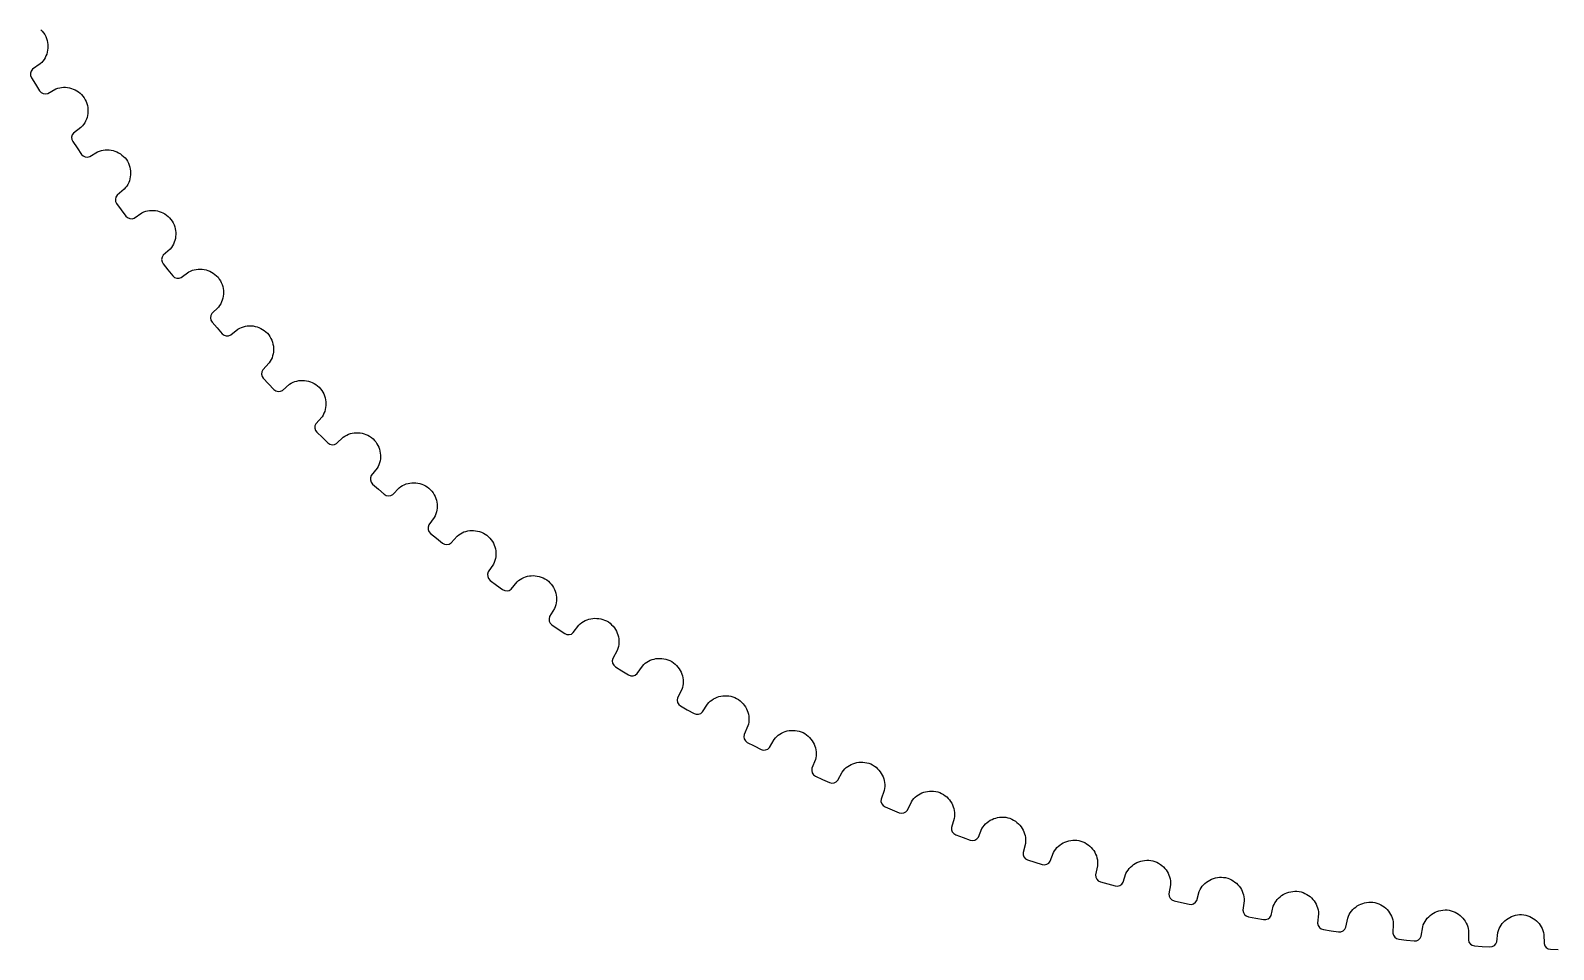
# Model space of a CAD drawing. Header units: metres. Extents: x -120 to 120, y -120 to 120.
# Drawn here: x -102.4 to -2.8, y -120.4 to -60.2 of the extents above; entities that cross this region are included whole.
import ezdxf

# ---------------------------------------------------------------- set-up
doc = ezdxf.new("R2010")
doc.units = ezdxf.units.M

msp = doc.modelspace()

# ---------------------------------------------------------------- linework, layer by layer
for p, q in [((-101.777, -60.1749), (-101.682, -60.2712)), ((-101.682, -60.2712), (-101.595, -60.3763)), ((-101.595, -60.3763), (-101.516, -60.49)), ((-101.516, -60.49), (-101.453, -60.614)), ((-101.453, -60.614), (-101.402, -60.7408)), ((-101.402, -60.7408), (-101.362, -60.8698)), ((-101.387, -61.7717), (-101.432, -61.8919)), ((-101.351, -61.6479), (-101.387, -61.7717)), ((-101.362, -60.8698), (-101.334, -61.0001)), ((-101.327, -61.5212), (-101.351, -61.6479)), ((-101.334, -61.0001), (-101.316, -61.1312)), ((-101.312, -61.3924), (-101.327, -61.5212)), ((-101.316, -61.1312), (-101.309, -61.2621)), ((-101.309, -61.2621), (-101.312, -61.3924)), ((-102.308, -62.7604), (-102.402, -62.8802)), ((-101.809, -62.4145), (-102.308, -62.7604)), ((-101.714, -62.3228), (-101.809, -62.4145)), ((-101.629, -62.224), (-101.714, -62.3228)), ((-101.553, -62.1187), (-101.629, -62.224)), ((-101.488, -62.0078), (-101.553, -62.1187)), ((-101.432, -61.8919), (-101.488, -62.0078)), ((-102.402, -62.8802), (-102.448, -63.0236)), ((-102.448, -63.0236), (-102.443, -63.1767)), ((-102.443, -63.1767), (-102.388, -63.3175)), ((-102.388, -63.3175), (-102.123, -63.7481)), ((-102.123, -63.7481), (-101.852, -64.176)), ((-101.852, -64.176), (-101.75, -64.2867)), ((-101.75, -64.2867), (-101.615, -64.3584)), ((-101.615, -64.3584), (-101.466, -64.3804)), ((-101.466, -64.3804), (-101.317, -64.3484)), ((-101.317, -64.3484), (-100.787, -64.0525)), ((-100.787, -64.0525), (-100.663, -64.0073)), ((-100.663, -64.0073), (-100.537, -63.974)), ((-100.537, -63.974), (-100.409, -63.9524)), ((-100.409, -63.9524), (-100.28, -63.9422)), ((-100.28, -63.9422), (-100.152, -63.9432)), ((-100.152, -63.9432), (-100.024, -63.9552)), ((-100.024, -63.9552), (-99.8972, -63.978)), ((-99.8972, -63.978), (-99.7725, -64.0114)), ((-99.7725, -64.0114), (-99.6506, -64.0551)), ((-99.6506, -64.0551), (-99.5319, -64.109)), ((-99.5319, -64.109), (-99.4174, -64.1728)), ((-99.4174, -64.1728), (-99.3075, -64.2464)), ((-99.3075, -64.2464), (-99.2031, -64.3294)), ((-99.2031, -64.3294), (-99.1048, -64.4217)), ((-99.1048, -64.4217), (-99.0132, -64.5232)), ((-99.0132, -64.5232), (-98.9291, -64.6334)), ((-98.9291, -64.6334), (-98.8618, -64.7548)), ((-98.8618, -64.7548), (-98.8056, -64.8794)), ((-98.8056, -64.8794), (-98.7605, -65.0066)), ((-98.7605, -65.0066), (-98.7263, -65.1356)), ((-98.7263, -65.1356), (-98.703, -65.2658)), ((-98.6977, -65.656), (-98.7172, -65.7836)), ((-98.703, -65.2658), (-98.6905, -65.3964)), ((-98.6888, -65.5267), (-98.6977, -65.656)), ((-98.6905, -65.3964), (-98.6888, -65.5267)), ((-99.1432, -66.5684), (-99.627, -66.9347)), ((-99.0519, -66.4729), (-99.1432, -66.5684)), ((-98.9706, -66.3706), (-99.0519, -66.4729)), ((-98.8994, -66.2623), (-98.9706, -66.3706)), ((-98.8384, -66.1488), (-98.8994, -66.2623)), ((-98.7877, -66.0307), (-98.8384, -66.1488)), ((-98.7472, -65.9087), (-98.7877, -66.0307)), ((-98.7172, -65.7836), (-98.7472, -65.9087)), ((-99.7162, -67.0582), (-99.7558, -67.2034)), ((-99.7558, -67.2034), (-99.7445, -67.3562)), ((-99.7445, -67.3562), (-99.6843, -67.4946)), ((-99.627, -66.9347), (-99.7162, -67.0582)), ((-99.6843, -67.4946), (-99.401, -67.9139)), ((-99.401, -67.9139), (-99.1134, -68.3302)), ((-99.1134, -68.3302), (-99.0064, -68.4366)), ((-99.0064, -68.4366), (-98.8682, -68.5026)), ((-98.8682, -68.5026), (-98.7185, -68.5185)), ((-98.7185, -68.5185), (-98.571, -68.4804)), ((-98.571, -68.4804), (-98.0539, -68.1628)), ((-98.0539, -68.1628), (-97.9317, -68.1125)), ((-97.9317, -68.1125), (-97.8069, -68.0741)), ((-97.8069, -68.0741), (-97.6802, -68.0472)), ((-97.6802, -68.0472), (-97.5522, -68.0316)), ((-97.5522, -68.0316), (-97.4237, -68.0273)), ((-97.4237, -68.0273), (-97.2954, -68.0341)), ((-97.2954, -68.0341), (-97.1679, -68.0516)), ((-97.1679, -68.0516), (-97.042, -68.0798)), ((-97.042, -68.0798), (-96.9184, -68.1185)), ((-96.9184, -68.1185), (-96.7976, -68.1674)), ((-96.7976, -68.1674), (-96.6805, -68.2264)), ((-96.6805, -68.2264), (-96.5677, -68.2954)), ((-96.5677, -68.2954), (-96.4599, -68.374)), ((-96.4599, -68.374), (-96.3579, -68.4622)), ((-96.3579, -68.4622), (-96.2622, -68.5598)), ((-96.2622, -68.5598), (-96.1737, -68.6665)), ((-96.1737, -68.6665), (-96.1014, -68.7849)), ((-96.1014, -68.7849), (-96.0401, -68.9071)), ((-96.0401, -68.9071), (-95.9897, -69.0323)), ((-95.9897, -69.0323), (-95.9502, -69.1599)), ((-95.9502, -69.1599), (-95.9216, -69.289)), ((-95.9216, -69.289), (-95.9037, -69.4189)), ((-95.9002, -69.6786), (-95.9144, -69.8068)), ((-95.9037, -69.4189), (-95.8966, -69.549)), ((-95.8966, -69.549), (-95.9002, -69.6786)), ((-96.3076, -70.6086), (-96.7759, -70.9946)), ((-96.2203, -70.5094), (-96.3076, -70.6086)), ((-96.1433, -70.4039), (-96.2203, -70.5094)), ((-96.0767, -70.2928), (-96.1433, -70.4039)), ((-96.0204, -70.1768), (-96.0767, -70.2928)), ((-95.9745, -70.0567), (-96.0204, -70.1768)), ((-95.9392, -69.9331), (-95.9745, -70.0567)), ((-95.9144, -69.8068), (-95.9392, -69.9331)), ((-96.8598, -71.1217), (-96.8934, -71.2684)), ((-96.8934, -71.2684), (-96.8758, -71.4206)), ((-96.8758, -71.4206), (-96.8099, -71.5564)), ((-96.7759, -70.9946), (-96.8598, -71.1217)), ((-96.8099, -71.5564), (-96.5095, -71.9636)), ((-96.5095, -71.9636), (-96.205, -72.3677)), ((-96.205, -72.3677), (-96.0936, -72.4696)), ((-96.0936, -72.4696), (-95.9528, -72.5298)), ((-95.9528, -72.5298), (-95.8026, -72.5395)), ((-95.8026, -72.5395), (-95.6568, -72.4953)), ((-95.6568, -72.4953), (-95.1533, -72.1566)), ((-95.1533, -72.1566), (-95.0333, -72.1014)), ((-95.0333, -72.1014), (-94.9102, -72.0578)), ((-94.9102, -72.0578), (-94.7847, -72.0257)), ((-94.7847, -72.0257), (-94.6575, -72.0049)), ((-94.6575, -72.0049), (-94.5293, -71.9953)), ((-94.5293, -71.9953), (-94.4008, -71.9967)), ((-94.4008, -71.9967), (-94.2727, -72.0089)), ((-94.2727, -72.0089), (-94.1457, -72.0319)), ((-94.1457, -72.0319), (-94.0206, -72.0654)), ((-94.0206, -72.0654), (-93.8979, -72.1093)), ((-93.8979, -72.1093), (-93.7784, -72.1635)), ((-93.7784, -72.1635), (-93.6629, -72.2277)), ((-93.6629, -72.2277), (-93.552, -72.3018)), ((-93.552, -72.3018), (-93.4464, -72.3857)), ((-93.4464, -72.3857), (-93.3468, -72.4792)), ((-93.3468, -72.4792), (-93.2539, -72.5822)), ((-93.2539, -72.5822), (-93.1768, -72.6975)), ((-93.1768, -72.6975), (-93.1104, -72.8171)), ((-93.1104, -72.8171), (-93.0549, -72.9401)), ((-93.0549, -72.9401), (-93.0102, -73.0659)), ((-93.0102, -73.0659), (-92.9763, -73.1937)), ((-92.9763, -73.1937), (-92.9531, -73.3228)), ((-92.9477, -73.7109), (-92.9673, -73.8381)), ((-92.9531, -73.3228), (-92.9406, -73.4526)), ((-92.9388, -73.5821), (-92.9477, -73.7109)), ((-92.9406, -73.4526), (-92.9388, -73.5821)), ((-93.3074, -74.5282), (-93.7593, -74.9332)), ((-93.2243, -74.4255), (-93.3074, -74.5282)), ((-93.1517, -74.3168), (-93.2243, -74.4255)), ((-93.0897, -74.2031), (-93.1517, -74.3168)), ((-93.0383, -74.0849), (-93.0897, -74.2031)), ((-92.9975, -73.963), (-93.0383, -74.0849)), ((-92.9673, -73.8381), (-92.9975, -73.963)), ((-93.8379, -75.0637), (-93.8655, -75.2117)), ((-93.8655, -75.2117), (-93.8416, -75.363)), ((-93.8416, -75.363), (-93.7702, -75.4959)), ((-93.7593, -74.9332), (-93.8379, -75.0637)), ((-93.7702, -75.4959), (-93.4532, -75.8904)), ((-93.4532, -75.8904), (-93.1322, -76.2815)), ((-93.1322, -76.2815), (-93.0167, -76.3787)), ((-93.0167, -76.3787), (-92.8736, -76.4331)), ((-92.8736, -76.4331), (-92.7231, -76.4366)), ((-92.7231, -76.4366), (-92.5792, -76.3864)), ((-92.5792, -76.3864), (-92.0901, -76.0272)), ((-92.0901, -76.0272), (-91.9725, -75.967)), ((-91.9725, -75.967), (-91.8513, -75.9184)), ((-91.8513, -75.9184), (-91.7273, -75.8811)), ((-91.7273, -75.8811), (-91.601, -75.8551)), ((-91.601, -75.8551), (-91.4733, -75.8402)), ((-91.4733, -75.8402), (-91.3449, -75.8363)), ((-91.3449, -75.8363), (-91.2164, -75.8432)), ((-91.2164, -75.8432), (-91.0886, -75.8609)), ((-91.0886, -75.8609), (-90.9622, -75.8893)), ((-90.9622, -75.8893), (-90.8378, -75.9281)), ((-90.8378, -75.9281), (-90.7162, -75.9772)), ((-90.7162, -75.9772), (-90.5981, -76.0366)), ((-90.5981, -76.0366), (-90.4842, -76.1061)), ((-90.4842, -76.1061), (-90.3752, -76.1855)), ((-90.3752, -76.1855), (-90.2718, -76.2749)), ((-90.2718, -76.2749), (-90.1747, -76.3739)), ((-90.1747, -76.3739), (-90.0929, -76.486)), ((-90.0929, -76.486), (-90.0217, -76.6027)), ((-90.0217, -76.6027), (-89.9612, -76.7233)), ((-89.9612, -76.7233), (-89.9113, -76.8471)), ((-89.9113, -76.8471), (-89.8721, -76.9734)), ((-89.8721, -76.9734), (-89.8436, -77.1015)), ((-89.8365, -77.6169), (-89.8615, -77.7429)), ((-89.8436, -77.1015), (-89.8258, -77.2306)), ((-89.8222, -77.489), (-89.8365, -77.6169)), ((-89.8258, -77.2306), (-89.8186, -77.36)), ((-89.8186, -77.36), (-89.8222, -77.489)), ((-90.1478, -78.3205), (-90.5826, -78.7438)), ((-90.069, -78.2144), (-90.1478, -78.3205)), ((-90.001, -78.1029), (-90.069, -78.2144)), ((-89.9438, -77.9866), (-90.001, -78.1029)), ((-89.8973, -77.8664), (-89.9438, -77.9866)), ((-89.8615, -77.7429), (-89.8973, -77.8664)), ((-90.6558, -78.8774), (-90.6771, -79.0264)), ((-90.6771, -79.0264), (-90.6471, -79.1766)), ((-90.5826, -78.7438), (-90.6558, -78.8774)), ((-90.6471, -79.1766), (-90.5702, -79.3065)), ((-90.5702, -79.3065), (-90.2372, -79.6875)), ((-90.2372, -79.6875), (-89.9003, -80.0651)), ((-88.8697, -79.7679), (-88.7546, -79.7029)), ((-88.7546, -79.7029), (-88.6356, -79.6493)), ((-88.6356, -79.6493), (-88.5131, -79.6069)), ((-88.5131, -79.6069), (-88.3881, -79.5757)), ((-88.3881, -79.5757), (-88.2611, -79.5555)), ((-88.2611, -79.5555), (-88.1329, -79.5463)), ((-88.1329, -79.5463), (-88.0043, -79.548)), ((-88.0043, -79.548), (-87.8758, -79.5604)), ((-87.8758, -79.5604), (-87.7483, -79.5834)), ((-87.7483, -79.5834), (-87.6225, -79.6171)), ((-87.6225, -79.6171), (-87.4989, -79.6612)), ((-87.4989, -79.6612), (-87.3785, -79.7156)), ((-87.3785, -79.7156), (-87.2618, -79.7803)), ((-89.9003, -80.0651), (-89.7809, -80.1574)), ((-89.7809, -80.1574), (-89.6356, -80.2058)), ((-89.6356, -80.2058), (-89.4851, -80.203)), ((-89.4851, -80.203), (-89.3435, -80.147)), ((-89.3435, -80.147), (-88.8697, -79.7679)), ((-87.2618, -79.7803), (-87.1496, -79.8552)), ((-87.1496, -79.8552), (-87.0426, -79.9402)), ((-87.0426, -79.9402), (-86.9416, -80.0351)), ((-86.9416, -80.0351), (-86.8552, -80.1437)), ((-86.8552, -80.1437), (-86.7792, -80.2574)), ((-86.7792, -80.2574), (-86.7138, -80.3754)), ((-86.7138, -80.3754), (-86.6588, -80.4971)), ((-86.6588, -80.4971), (-86.6144, -80.6217)), ((-86.6144, -80.6217), (-86.5806, -80.7484)), ((-86.6441, -81.6369), (-86.6965, -81.7554)), ((-86.6026, -81.5149), (-86.6441, -81.6369)), ((-86.572, -81.39), (-86.6026, -81.5149)), ((-86.5806, -80.7484), (-86.5575, -80.8767)), ((-86.5522, -81.263), (-86.572, -81.39)), ((-86.5575, -80.8767), (-86.545, -81.0056)), ((-86.5433, -81.1347), (-86.5522, -81.263)), ((-86.545, -81.0056), (-86.5433, -81.1347)), ((-87.3187, -82.5564), (-87.3339, -82.7061)), ((-87.3339, -82.7061), (-87.2977, -82.8549)), ((-87.2512, -82.4198), (-87.3187, -82.5564)), ((-86.8342, -81.9789), (-87.2512, -82.4198)), ((-86.7599, -81.8697), (-86.8342, -81.9789)), ((-86.6965, -81.7554), (-86.7599, -81.8697)), ((-87.2977, -82.8549), (-87.2155, -82.9815)), ((-87.2155, -82.9815), (-86.867, -83.3485)), ((-86.867, -83.3485), (-86.5148, -83.7118)), ((-85.9551, -83.7706), (-85.4973, -83.3723)), ((-85.4973, -83.3723), (-85.3851, -83.3026)), ((-85.3851, -83.3026), (-85.2683, -83.2441)), ((-85.2683, -83.2441), (-85.1478, -83.1967)), ((-85.1478, -83.1967), (-85.0241, -83.1603)), ((-85.0241, -83.1603), (-84.8981, -83.135)), ((-84.8981, -83.135), (-84.7704, -83.1205)), ((-84.7704, -83.1205), (-84.6418, -83.1168)), ((-84.6418, -83.1168), (-84.5129, -83.1239)), ((-84.5129, -83.1239), (-84.3846, -83.1417)), ((-84.3846, -83.1417), (-84.2574, -83.17)), ((-84.2574, -83.17), (-84.1322, -83.209)), ((-84.1322, -83.209), (-84.0096, -83.2584)), ((-84.0096, -83.2584), (-83.8904, -83.3183)), ((-83.8904, -83.3183), (-83.7752, -83.3885)), ((-83.7752, -83.3885), (-83.6648, -83.4689)), ((-83.6648, -83.4689), (-83.5599, -83.5596)), ((-83.5599, -83.5596), (-83.4691, -83.6645)), ((-83.4691, -83.6645), (-83.3885, -83.775)), ((-86.5148, -83.7118), (-86.3917, -83.7991)), ((-86.3917, -83.7991), (-86.2446, -83.8415)), ((-86.2446, -83.8415), (-86.0943, -83.8325)), ((-86.0943, -83.8325), (-85.9551, -83.7706)), ((-83.3885, -83.775), (-83.3182, -83.8902)), ((-83.3182, -83.8902), (-83.2583, -84.0095)), ((-83.2583, -84.0095), (-83.2088, -84.1321)), ((-83.2088, -84.1321), (-83.1698, -84.2574)), ((-83.1698, -84.2574), (-83.1413, -84.3846)), ((-83.1413, -84.3846), (-83.1235, -84.5129)), ((-83.1235, -84.5129), (-83.1164, -84.6418)), ((-83.1164, -84.6418), (-83.1201, -84.7704)), ((-83.3723, -85.4973), (-83.7706, -85.9551)), ((-83.3025, -85.3851), (-83.3723, -85.4973)), ((-83.2439, -85.2683), (-83.3025, -85.3851)), ((-83.1965, -85.1478), (-83.2439, -85.2683)), ((-83.1601, -85.0241), (-83.1965, -85.1478)), ((-83.1346, -84.8981), (-83.1601, -85.0241)), ((-83.1201, -84.7704), (-83.1346, -84.8981)), ((-83.8325, -86.0943), (-83.8415, -86.2446)), ((-83.8415, -86.2446), (-83.7991, -86.3917)), ((-83.7706, -85.9551), (-83.8325, -86.0943)), ((-83.7991, -86.3917), (-83.7118, -86.5148)), ((-83.7118, -86.5148), (-83.3485, -86.867)), ((-81.7554, -86.6967), (-81.6369, -86.6444)), ((-81.6369, -86.6444), (-81.5149, -86.6029)), ((-81.5149, -86.6029), (-81.39, -86.5723)), ((-81.39, -86.5723), (-81.263, -86.5526)), ((-81.263, -86.5526), (-81.1347, -86.5436)), ((-81.1347, -86.5436), (-81.0057, -86.5454)), ((-81.0057, -86.5454), (-80.8767, -86.5578)), ((-80.8767, -86.5578), (-80.7485, -86.5809)), ((-80.7485, -86.5809), (-80.6217, -86.6147)), ((-80.6217, -86.6147), (-80.4972, -86.659)), ((-80.4972, -86.659), (-80.3756, -86.7139)), ((-83.3485, -86.867), (-82.9815, -87.2155)), ((-82.9815, -87.2155), (-82.8549, -87.2977)), ((-82.8549, -87.2977), (-82.7061, -87.3339)), ((-82.7061, -87.3339), (-82.5564, -87.3187)), ((-82.5564, -87.3187), (-82.4198, -87.2512)), ((-82.4198, -87.2512), (-81.9789, -86.8342)), ((-81.9789, -86.8342), (-81.8697, -86.76)), ((-81.8697, -86.76), (-81.7554, -86.6967)), ((-80.3756, -86.7139), (-80.2576, -86.7792)), ((-80.2576, -86.7792), (-80.1439, -86.8551)), ((-80.1439, -86.8551), (-80.0354, -86.9413)), ((-80.0354, -86.9413), (-79.9403, -87.0424)), ((-79.9403, -87.0424), (-79.8552, -87.1495)), ((-79.8552, -87.1495), (-79.7802, -87.2617)), ((-79.7802, -87.2617), (-79.7154, -87.3784)), ((-79.7154, -87.3784), (-79.6609, -87.4989)), ((-79.6609, -87.4989), (-79.6168, -87.6224)), ((-79.6168, -87.6224), (-79.5831, -87.7483)), ((-79.6491, -88.6355), (-79.7028, -88.7546)), ((-79.6067, -88.5131), (-79.6491, -88.6355)), ((-79.5754, -88.3881), (-79.6067, -88.5131)), ((-79.5831, -87.7483), (-79.56, -87.8758)), ((-79.5552, -88.2611), (-79.5754, -88.3881)), ((-79.56, -87.8758), (-79.5476, -88.0042)), ((-79.546, -88.1329), (-79.5552, -88.2611)), ((-79.5476, -88.0042), (-79.546, -88.1329)), ((-80.203, -89.4851), (-80.2058, -89.6356)), ((-80.2058, -89.6356), (-80.1574, -89.7809)), ((-80.147, -89.3435), (-80.203, -89.4851)), ((-79.7679, -88.8697), (-80.147, -89.3435)), ((-79.7028, -88.7546), (-79.7679, -88.8697)), ((-80.1574, -89.7809), (-80.0651, -89.9003)), ((-80.0651, -89.9003), (-79.6875, -90.2372)), ((-79.6875, -90.2372), (-79.3065, -90.5702)), ((-79.3065, -90.5702), (-79.1766, -90.6471)), ((-79.1766, -90.6471), (-79.0264, -90.6771)), ((-79.0264, -90.6771), (-78.8774, -90.6558)), ((-78.8774, -90.6558), (-78.7438, -90.5826)), ((-78.7438, -90.5826), (-78.3205, -90.1478)), ((-78.3205, -90.1478), (-78.2144, -90.0691)), ((-78.2144, -90.0691), (-78.1029, -90.0012)), ((-78.1029, -90.0012), (-77.9866, -89.944)), ((-77.9866, -89.944), (-77.8664, -89.8975)), ((-77.8664, -89.8975), (-77.7429, -89.8618)), ((-77.7429, -89.8618), (-77.6168, -89.8368)), ((-77.6168, -89.8368), (-77.4889, -89.8226)), ((-77.4889, -89.8226), (-77.36, -89.819)), ((-77.36, -89.819), (-77.2306, -89.8261)), ((-77.2306, -89.8261), (-77.1015, -89.8439)), ((-77.1015, -89.8439), (-76.9735, -89.8724)), ((-76.9735, -89.8724), (-76.8472, -89.9115)), ((-76.8472, -89.9115), (-76.7235, -89.9613)), ((-76.7235, -89.9613), (-76.6029, -90.0217)), ((-76.6029, -90.0217), (-76.4862, -90.0928)), ((-76.4862, -90.0928), (-76.3742, -90.1745)), ((-76.3742, -90.1745), (-76.275, -90.2716)), ((-76.275, -90.2716), (-76.1856, -90.375)), ((-76.1856, -90.375), (-76.106, -90.4841)), ((-76.106, -90.4841), (-76.0364, -90.598)), ((-76.0364, -90.598), (-75.977, -90.7161)), ((-75.977, -90.7161), (-75.9278, -90.8377)), ((-75.9278, -90.8377), (-75.8889, -90.9621)), ((-75.8889, -90.9621), (-75.8606, -91.0886)), ((-75.8548, -91.601), (-75.8809, -91.7272)), ((-75.8606, -91.0886), (-75.8429, -91.2164)), ((-75.8399, -91.4733), (-75.8548, -91.601)), ((-75.8429, -91.2164), (-75.8359, -91.3449)), ((-75.8359, -91.3449), (-75.8399, -91.4733)), ((-76.3864, -92.5792), (-76.4366, -92.7231)), ((-76.0272, -92.0901), (-76.3864, -92.5792)), ((-75.9669, -91.9725), (-76.0272, -92.0901)), ((-75.9182, -91.8513), (-75.9669, -91.9725)), ((-75.8809, -91.7272), (-75.9182, -91.8513)), ((-76.4366, -92.7231), (-76.4331, -92.8736)), ((-76.4331, -92.8736), (-76.3787, -93.0167)), ((-76.3787, -93.0167), (-76.2815, -93.1322)), ((-76.2815, -93.1322), (-75.8904, -93.4532)), ((-75.8904, -93.4532), (-75.4959, -93.7702)), ((-74.9332, -93.7593), (-74.5282, -93.3074)), ((-74.5282, -93.3074), (-74.4255, -93.2244)), ((-74.4255, -93.2244), (-74.3168, -93.1519)), ((-74.3168, -93.1519), (-74.203, -93.09)), ((-74.203, -93.09), (-74.0848, -93.0386)), ((-74.0848, -93.0386), (-73.9629, -92.9978)), ((-73.9629, -92.9978), (-73.838, -92.9676)), ((-73.838, -92.9676), (-73.7108, -92.9481)), ((-73.7108, -92.9481), (-73.5821, -92.9392)), ((-73.5821, -92.9392), (-73.4526, -92.9409)), ((-73.4526, -92.9409), (-73.3229, -92.9534)), ((-73.3229, -92.9534), (-73.1938, -92.9765)), ((-73.1938, -92.9765), (-73.066, -93.0104)), ((-73.066, -93.0104), (-72.9403, -93.055)), ((-72.9403, -93.055), (-72.8173, -93.1105)), ((-72.8173, -93.1105), (-72.6978, -93.1767)), ((-72.6978, -93.1767), (-72.5825, -93.2536)), ((-72.5825, -93.2536), (-72.4794, -93.3466)), ((-72.4794, -93.3466), (-72.3857, -93.4462)), ((-72.3857, -93.4462), (-72.3017, -93.5518)), ((-72.3017, -93.5518), (-72.2275, -93.6628)), ((-72.2275, -93.6628), (-72.1632, -93.7783)), ((-75.4959, -93.7702), (-75.363, -93.8416)), ((-75.363, -93.8416), (-75.2117, -93.8655)), ((-75.2117, -93.8655), (-75.0637, -93.8379)), ((-75.0637, -93.8379), (-74.9332, -93.7593)), ((-72.1632, -93.7783), (-72.109, -93.8978)), ((-72.109, -93.8978), (-72.0651, -94.0205)), ((-72.0651, -94.0205), (-72.0316, -94.1457)), ((-72.0316, -94.1457), (-72.0086, -94.2727)), ((-72.0046, -94.6575), (-72.0254, -94.7847)), ((-72.0086, -94.2727), (-71.9963, -94.4008)), ((-71.9949, -94.5292), (-72.0046, -94.6575)), ((-71.9963, -94.4008), (-71.9949, -94.5292)), ((-72.4953, -95.6568), (-72.5395, -95.8026)), ((-72.1566, -95.1533), (-72.4953, -95.6568)), ((-72.1013, -95.0333), (-72.1566, -95.1533)), ((-72.0576, -94.9102), (-72.1013, -95.0333)), ((-72.0254, -94.7847), (-72.0576, -94.9102)), ((-72.5395, -95.8026), (-72.5298, -95.9528)), ((-72.5298, -95.9528), (-72.4696, -96.0936)), ((-72.4696, -96.0936), (-72.3677, -96.205)), ((-72.3677, -96.205), (-71.9636, -96.5095)), ((-71.9636, -96.5095), (-71.5564, -96.8099)), ((-70.9946, -96.7759), (-70.6086, -96.3076)), ((-70.6086, -96.3076), (-70.5094, -96.2204)), ((-70.5094, -96.2204), (-70.4039, -96.1435)), ((-70.4039, -96.1435), (-70.2927, -96.0769)), ((-70.2927, -96.0769), (-70.1767, -96.0207)), ((-70.1767, -96.0207), (-70.0566, -95.9749)), ((-70.0566, -95.9749), (-69.9331, -95.9396)), ((-69.9331, -95.9396), (-69.8068, -95.9148)), ((-69.8068, -95.9148), (-69.6786, -95.9005)), ((-69.6786, -95.9005), (-69.549, -95.897)), ((-69.549, -95.897), (-69.4189, -95.904)), ((-69.4189, -95.904), (-69.289, -95.9218)), ((-69.289, -95.9218), (-69.1599, -95.9504)), ((-69.1599, -95.9504), (-69.0325, -95.9898)), ((-69.0325, -95.9898), (-68.9073, -96.0401)), ((-68.9073, -96.0401), (-68.7851, -96.1013)), ((-68.7851, -96.1013), (-68.6667, -96.1735)), ((-68.6667, -96.1735), (-68.5599, -96.262)), ((-68.5599, -96.262), (-68.4623, -96.3577)), ((-68.4623, -96.3577), (-68.374, -96.4598)), ((-68.374, -96.4598), (-68.2952, -96.5676)), ((-68.2952, -96.5676), (-68.2262, -96.6804)), ((-71.5564, -96.8099), (-71.4206, -96.8758)), ((-71.4206, -96.8758), (-71.2684, -96.8934)), ((-71.2684, -96.8934), (-71.1217, -96.8598)), ((-71.1217, -96.8598), (-70.9946, -96.7759)), ((-68.2262, -96.6804), (-68.1671, -96.7975)), ((-68.1671, -96.7975), (-68.1181, -96.9183)), ((-68.1181, -96.9183), (-68.0795, -97.042)), ((-68.0795, -97.042), (-68.0513, -97.1679)), ((-68.0513, -97.1679), (-68.0337, -97.2954)), ((-68.0314, -97.5522), (-68.0469, -97.6801)), ((-68.0337, -97.2954), (-68.027, -97.4237)), ((-68.027, -97.4237), (-68.0314, -97.5522)), ((-68.4804, -98.571), (-68.5185, -98.7185)), ((-68.1628, -98.0539), (-68.4804, -98.571)), ((-68.1124, -97.9317), (-68.1628, -98.0539)), ((-68.0739, -97.8069), (-68.1124, -97.9317)), ((-68.0469, -97.6801), (-68.0739, -97.8069)), ((-68.5185, -98.7185), (-68.5026, -98.8682)), ((-68.5026, -98.8682), (-68.4366, -99.0064)), ((-68.4366, -99.0064), (-68.3302, -99.1134)), ((-68.3302, -99.1134), (-67.9139, -99.401)), ((-67.9139, -99.401), (-67.4946, -99.6843)), ((-67.0582, -99.7162), (-66.9347, -99.627)), ((-66.9347, -99.627), (-66.5684, -99.1432)), ((-66.5684, -99.1432), (-66.4728, -99.052)), ((-66.4728, -99.052), (-66.3706, -98.9708)), ((-66.3706, -98.9708), (-66.2623, -98.8996)), ((-66.2623, -98.8996), (-66.1487, -98.8387)), ((-66.1487, -98.8387), (-66.0306, -98.788)), ((-66.0306, -98.788), (-65.9086, -98.7476)), ((-65.9086, -98.7476), (-65.7835, -98.7176)), ((-65.7835, -98.7176), (-65.6559, -98.6981)), ((-65.6559, -98.6981), (-65.5267, -98.6891)), ((-65.5267, -98.6891), (-65.3964, -98.6908)), ((-65.3964, -98.6908), (-65.2658, -98.7033)), ((-65.2658, -98.7033), (-65.1357, -98.7265)), ((-65.1357, -98.7265), (-65.0067, -98.7606)), ((-65.0067, -98.7606), (-64.8796, -98.8056)), ((-64.8796, -98.8056), (-64.755, -98.8617)), ((-64.755, -98.8617), (-64.6337, -98.929)), ((-64.6337, -98.929), (-64.5233, -99.013)), ((-64.5233, -99.013), (-64.4218, -99.1046)), ((-64.4218, -99.1046), (-64.3293, -99.2029)), ((-64.3293, -99.2029), (-64.2462, -99.3074)), ((-64.2462, -99.3074), (-64.1726, -99.4172)), ((-64.1726, -99.4172), (-64.1087, -99.5318)), ((-64.1087, -99.5318), (-64.0548, -99.6505)), ((-64.0548, -99.6505), (-64.011, -99.7724)), ((-67.4946, -99.6843), (-67.3562, -99.7445)), ((-67.3562, -99.7445), (-67.2034, -99.7558)), ((-67.2034, -99.7558), (-67.0582, -99.7162)), ((-64.011, -99.7724), (-63.9777, -99.8971)), ((-63.9739, -100.536), (-64.0072, -100.663)), ((-63.9777, -99.8971), (-63.9549, -100.024)), ((-63.9522, -100.409), (-63.9739, -100.536)), ((-63.9549, -100.024), (-63.9429, -100.152)), ((-63.9419, -100.28), (-63.9522, -100.409)), ((-63.9429, -100.152), (-63.9419, -100.28)), ((-64.3484, -101.317), (-64.3804, -101.466)), ((-64.3804, -101.466), (-64.3584, -101.615)), ((-64.3584, -101.615), (-64.2867, -101.75)), ((-64.0525, -100.787), (-64.3484, -101.317)), ((-64.0072, -100.663), (-64.0525, -100.787)), ((-62.3227, -101.714), (-62.2239, -101.629)), ((-62.2239, -101.629), (-62.1187, -101.553)), ((-62.1187, -101.553), (-62.0077, -101.488)), ((-62.0077, -101.488), (-61.8918, -101.432)), ((-61.8918, -101.432), (-61.7716, -101.387)), ((-61.7716, -101.387), (-61.6478, -101.352)), ((-61.6478, -101.352), (-61.5212, -101.327)), ((-61.5212, -101.327), (-61.3924, -101.313)), ((-61.3924, -101.313), (-61.2621, -101.309)), ((-61.2621, -101.309), (-61.1312, -101.316)), ((-61.1312, -101.316), (-61.0002, -101.334)), ((-61.0002, -101.334), (-60.8699, -101.363)), ((-60.8699, -101.363), (-60.741, -101.402)), ((-60.741, -101.402), (-60.6142, -101.453)), ((-60.6142, -101.453), (-60.4903, -101.515)), ((-60.4903, -101.515), (-60.3765, -101.595)), ((-60.3765, -101.595), (-60.2713, -101.682)), ((-64.2867, -101.75), (-64.176, -101.852)), ((-64.176, -101.852), (-63.7481, -102.123)), ((-63.7481, -102.123), (-63.3175, -102.388)), ((-63.3175, -102.388), (-63.1767, -102.443)), ((-63.1767, -102.443), (-63.0236, -102.448)), ((-63.0236, -102.448), (-62.8802, -102.402)), ((-62.8802, -102.402), (-62.7604, -102.308)), ((-62.7604, -102.308), (-62.4145, -101.809)), ((-62.4145, -101.809), (-62.3227, -101.714)), ((-60.2713, -101.682), (-60.1748, -101.777)), ((-60.1748, -101.777), (-60.0875, -101.878)), ((-60.0875, -101.878), (-60.0094, -101.984)), ((-60.0094, -101.984), (-59.9408, -102.096)), ((-59.9408, -102.096), (-59.882, -102.212)), ((-59.882, -102.212), (-59.8333, -102.332)), ((-59.8333, -102.332), (-59.7948, -102.456)), ((-59.7948, -102.456), (-59.7667, -102.581)), ((-59.7667, -102.581), (-59.7495, -102.709)), ((-59.8327, -103.348), (-60.1066, -103.889)), ((-59.7927, -103.222), (-59.8327, -103.348)), ((-59.7646, -103.094), (-59.7927, -103.222)), ((-59.7482, -102.966), (-59.7646, -103.094)), ((-59.7495, -102.709), (-59.7432, -102.837)), ((-59.7432, -102.837), (-59.7482, -102.966)), ((-60.1066, -103.889), (-60.1323, -104.039)), ((-60.1323, -104.039), (-60.1042, -104.187)), ((-60.1042, -104.187), (-60.027, -104.32)), ((-60.027, -104.32), (-59.9121, -104.418)), ((-59.9121, -104.418), (-59.4734, -104.67)), ((-58.4789, -104.814), (-58.1539, -104.302)), ((-58.1539, -104.302), (-58.0662, -104.203)), ((-58.0662, -104.203), (-57.971, -104.114)), ((-57.971, -104.114), (-57.8689, -104.034)), ((-57.8689, -104.034), (-57.7608, -103.964)), ((-57.7608, -103.964), (-57.6472, -103.903)), ((-57.6472, -103.903), (-57.529, -103.853)), ((-57.529, -103.853), (-57.4068, -103.813)), ((-57.4068, -103.813), (-57.2813, -103.783)), ((-57.2813, -103.783), (-57.1532, -103.763)), ((-57.1532, -103.763), (-57.0232, -103.754)), ((-57.0232, -103.754), (-56.8921, -103.756)), ((-56.8921, -103.756), (-56.7605, -103.768)), ((-56.7605, -103.768), (-56.6291, -103.791)), ((-56.6291, -103.791), (-56.4987, -103.826)), ((-56.4987, -103.826), (-56.3699, -103.872)), ((-56.3699, -103.872), (-56.2435, -103.928)), ((-56.2435, -103.928), (-56.1265, -104.003)), ((-56.1265, -104.003), (-56.0178, -104.086)), ((-56.0178, -104.086), (-55.9175, -104.176)), ((-55.9175, -104.176), (-55.826, -104.274)), ((-55.826, -104.274), (-55.7436, -104.377)), ((-55.7436, -104.377), (-55.6705, -104.486)), ((-55.6705, -104.486), (-55.607, -104.6)), ((-55.607, -104.6), (-55.5533, -104.718)), ((-59.4734, -104.67), (-59.0322, -104.917)), ((-59.0322, -104.917), (-58.8893, -104.966)), ((-58.8893, -104.966), (-58.7361, -104.965)), ((-58.7361, -104.965), (-58.5947, -104.913)), ((-58.5947, -104.913), (-58.4789, -104.814)), ((-55.5533, -104.718), (-55.5097, -104.839)), ((-55.476, -105.605), (-55.5108, -105.732)), ((-55.5097, -104.839), (-55.4765, -104.963)), ((-55.4765, -104.963), (-55.454, -105.09)), ((-55.4531, -105.476), (-55.476, -105.605)), ((-55.454, -105.09), (-55.4424, -105.218)), ((-55.4421, -105.347), (-55.4531, -105.476)), ((-55.4424, -105.218), (-55.4421, -105.347)), ((-55.762, -106.285), (-55.7816, -106.436)), ((-55.7816, -106.436), (-55.7473, -106.582)), ((-55.5108, -105.732), (-55.762, -106.285)), ((-55.7473, -106.582), (-55.6647, -106.711)), ((-54.0975, -107.141), (-53.7939, -106.616)), ((-53.7939, -106.616), (-53.7104, -106.514)), ((-53.7104, -106.514), (-53.6189, -106.42)), ((-53.6189, -106.42), (-53.5203, -106.336)), ((-53.5203, -106.336), (-53.4151, -106.262)), ((-53.4151, -106.262), (-53.3042, -106.197)), ((-53.3042, -106.197), (-53.1881, -106.142)), ((-53.1881, -106.142), (-53.0677, -106.096)), ((-53.0677, -106.096), (-52.9435, -106.061)), ((-52.9435, -106.061), (-52.8163, -106.036)), ((-52.8163, -106.036), (-52.6869, -106.022)), ((-52.6869, -106.022), (-52.5558, -106.018)), ((-52.5558, -106.018), (-52.4238, -106.025)), ((-52.4238, -106.025), (-52.2915, -106.043)), ((-52.2915, -106.043), (-52.1598, -106.072)), ((-52.1598, -106.072), (-52.0293, -106.112)), ((-52.0293, -106.112), (-51.9006, -106.164)), ((-51.9006, -106.164), (-51.7806, -106.234)), ((-51.7806, -106.234), (-51.6686, -106.312)), ((-51.6686, -106.312), (-51.5647, -106.398)), ((-51.5647, -106.398), (-51.4693, -106.492)), ((-51.4693, -106.492), (-51.3826, -106.591)), ((-51.3826, -106.591), (-51.3051, -106.697)), ((-55.6647, -106.711), (-55.5459, -106.804)), ((-55.5459, -106.804), (-55.0971, -107.038)), ((-55.0971, -107.038), (-54.646, -107.267)), ((-54.646, -107.267), (-54.5013, -107.31)), ((-54.5013, -107.31), (-54.3483, -107.302)), ((-54.3483, -107.302), (-54.2091, -107.245)), ((-54.2091, -107.245), (-54.0975, -107.141)), ((-51.3051, -106.697), (-51.2369, -106.808)), ((-51.2369, -106.808), (-51.1784, -106.924)), ((-51.1784, -106.924), (-51.1298, -107.043)), ((-51.1298, -107.043), (-51.0915, -107.166)), ((-51.0915, -107.166), (-51.0638, -107.292)), ((-51.0638, -107.292), (-51.0469, -107.419)), ((-51.0412, -107.548), (-51.047, -107.678)), ((-51.0469, -107.419), (-51.0412, -107.548)), ((-51.3222, -108.498), (-51.3355, -108.65)), ((-51.094, -107.936), (-51.3222, -108.498)), ((-51.0645, -107.807), (-51.094, -107.936)), ((-51.047, -107.678), (-51.0645, -107.807)), ((-49.2628, -108.642), (-49.1753, -108.545)), ((-49.1753, -108.545), (-49.0802, -108.457)), ((-49.0802, -108.457), (-48.9782, -108.378)), ((-48.9782, -108.378), (-48.8701, -108.309)), ((-48.8701, -108.309), (-48.7564, -108.249)), ((-48.7564, -108.249), (-48.6379, -108.199)), ((-48.6379, -108.199), (-48.5153, -108.159)), ((-48.5153, -108.159), (-48.3893, -108.128)), ((-48.3893, -108.128), (-48.2605, -108.109)), ((-48.2605, -108.109), (-48.1297, -108.099)), ((-48.1297, -108.099), (-47.9975, -108.101)), ((-47.9975, -108.101), (-47.8646, -108.113)), ((-47.8646, -108.113), (-47.7318, -108.137)), ((-47.7318, -108.137), (-47.5997, -108.172)), ((-47.5997, -108.172), (-47.469, -108.218)), ((-47.469, -108.218), (-47.3463, -108.283)), ((-47.3463, -108.283), (-47.2311, -108.356)), ((-47.2311, -108.356), (-47.1237, -108.438)), ((-47.1237, -108.438), (-47.0245, -108.528)), ((-47.0245, -108.528), (-46.9338, -108.624)), ((-51.3355, -108.65), (-51.2952, -108.795)), ((-51.2952, -108.795), (-51.2073, -108.92)), ((-51.2073, -108.92), (-51.0847, -109.008)), ((-51.0847, -109.008), (-50.6267, -109.224)), ((-50.6267, -109.224), (-50.1665, -109.434)), ((-50.1665, -109.434), (-50.0201, -109.471)), ((-50.0201, -109.471), (-49.8676, -109.457)), ((-49.8676, -109.457), (-49.7309, -109.394)), ((-49.7309, -109.394), (-49.6237, -109.285)), ((-49.6237, -109.285), (-49.3421, -108.748)), ((-49.3421, -108.748), (-49.2628, -108.642)), ((-46.9338, -108.624), (-46.852, -108.726)), ((-46.852, -108.726), (-46.7793, -108.834)), ((-46.7793, -108.834), (-46.716, -108.948)), ((-46.716, -108.948), (-46.6626, -109.065)), ((-46.6626, -109.065), (-46.6192, -109.186)), ((-46.6192, -109.186), (-46.5864, -109.31)), ((-46.5864, -109.31), (-46.5642, -109.437)), ((-46.5642, -109.437), (-46.5532, -109.565)), ((-46.5532, -109.565), (-46.5536, -109.695)), ((-46.7946, -110.526), (-46.8016, -110.678)), ((-46.5899, -109.955), (-46.7946, -110.526)), ((-46.5657, -109.825), (-46.5899, -109.955)), ((-46.5536, -109.695), (-46.5657, -109.825)), ((-44.8059, -110.694), (-44.7311, -110.585)), ((-44.7311, -110.585), (-44.6477, -110.485)), ((-44.6477, -110.485), (-44.5563, -110.393)), ((-44.5563, -110.393), (-44.4577, -110.31)), ((-44.4577, -110.31), (-44.3525, -110.236)), ((-44.3525, -110.236), (-44.2414, -110.171)), ((-44.2414, -110.171), (-44.125, -110.116)), ((-44.125, -110.116), (-44.0042, -110.071)), ((-44.0042, -110.071), (-43.8795, -110.036)), ((-43.8795, -110.036), (-43.7517, -110.011)), ((-43.7517, -110.011), (-43.6213, -109.996)), ((-43.6213, -109.996), (-43.4892, -109.992)), ((-43.4892, -109.992), (-43.356, -109.999)), ((-43.356, -109.999), (-43.2223, -110.017)), ((-43.2223, -110.017), (-43.0889, -110.046)), ((-43.0889, -110.046), (-42.9564, -110.087)), ((-42.9564, -110.087), (-42.8311, -110.147)), ((-42.8311, -110.147), (-42.7129, -110.216)), ((-42.7129, -110.216), (-42.6023, -110.293)), ((-42.6023, -110.293), (-42.4995, -110.378)), ((-42.4995, -110.378), (-42.4049, -110.471)), ((-42.4049, -110.471), (-42.3188, -110.57)), ((-42.3188, -110.57), (-42.2417, -110.675)), ((-46.8016, -110.678), (-46.7554, -110.822)), ((-46.7554, -110.822), (-46.6624, -110.943)), ((-46.6624, -110.943), (-46.5363, -111.026)), ((-46.5363, -111.026), (-46.0698, -111.222)), ((-46.0698, -111.222), (-45.6013, -111.414)), ((-45.6013, -111.414), (-45.4535, -111.444)), ((-45.4535, -111.444), (-45.3017, -111.424)), ((-45.3017, -111.424), (-45.1677, -111.355)), ((-45.1677, -111.355), (-45.0651, -111.243)), ((-45.0651, -111.243), (-44.8059, -110.694)), ((-42.2417, -110.675), (-42.1739, -110.785)), ((-42.1739, -110.785), (-42.1156, -110.9)), ((-42.1156, -110.9), (-42.0673, -111.019)), ((-42.0673, -111.019), (-42.0293, -111.142)), ((-42.0293, -111.142), (-42.002, -111.268)), ((-42.002, -111.268), (-41.9857, -111.396)), ((-41.9807, -111.525), (-41.9874, -111.656)), ((-41.9857, -111.396), (-41.9807, -111.525)), ((-42.1872, -112.366), (-42.1879, -112.518)), ((-42.1879, -112.518), (-42.1358, -112.659)), ((-42.0062, -111.786), (-42.1872, -112.366)), ((-41.9874, -111.656), (-42.0062, -111.786)), ((-40.4295, -113.01), (-40.1932, -112.451)), ((-40.1932, -112.451), (-40.123, -112.339)), ((-40.123, -112.339), (-40.0438, -112.235)), ((-40.0438, -112.235), (-39.9563, -112.14)), ((-39.9563, -112.14), (-39.8611, -112.053)), ((-39.8611, -112.053), (-39.7591, -111.975)), ((-39.7591, -111.975), (-39.6507, -111.906)), ((-39.6507, -111.906), (-39.5368, -111.846)), ((-39.5368, -111.846), (-39.4179, -111.796)), ((-39.4179, -111.796), (-39.2948, -111.755)), ((-39.2948, -111.755), (-39.1681, -111.725)), ((-39.1681, -111.725), (-39.0385, -111.705)), ((-39.0385, -111.705), (-38.9066, -111.695)), ((-38.9066, -111.695), (-38.7732, -111.697)), ((-38.7732, -111.697), (-38.6389, -111.709)), ((-38.6389, -111.709), (-38.5044, -111.733)), ((-38.5044, -111.733), (-38.3703, -111.768)), ((-38.3703, -111.768), (-38.2427, -111.823)), ((-38.2427, -111.823), (-38.1218, -111.887)), ((-38.1218, -111.887), (-38.008, -111.959)), ((-38.008, -111.959), (-37.9018, -112.04)), ((-37.9018, -112.04), (-37.8035, -112.129)), ((-37.8035, -112.129), (-37.7134, -112.224)), ((-37.7134, -112.224), (-37.632, -112.326)), ((-37.632, -112.326), (-37.5596, -112.433)), ((-37.5596, -112.433), (-37.4967, -112.546)), ((-37.4967, -112.546), (-37.4435, -112.663)), ((-42.1358, -112.659), (-42.0378, -112.777)), ((-42.0378, -112.777), (-41.9084, -112.855)), ((-41.9084, -112.855), (-41.4342, -113.031)), ((-41.4342, -113.031), (-40.9582, -113.203)), ((-40.9582, -113.203), (-40.8093, -113.227)), ((-40.8093, -113.227), (-40.6584, -113.201)), ((-40.6584, -113.201), (-40.5274, -113.127)), ((-40.5274, -113.127), (-40.4295, -113.01)), ((-37.3508, -113.427), (-37.5076, -114.013)), ((-37.4435, -112.663), (-37.4005, -112.784)), ((-37.4005, -112.784), (-37.368, -112.909)), ((-37.368, -112.909), (-37.3464, -113.036)), ((-37.3374, -113.295), (-37.3508, -113.427)), ((-37.3464, -113.036), (-37.336, -113.165)), ((-37.336, -113.165), (-37.3374, -113.295)), ((-35.1965, -113.604), (-35.0978, -113.522)), ((-35.0978, -113.522), (-34.9924, -113.449)), ((-34.9924, -113.449), (-34.881, -113.384)), ((-34.881, -113.384), (-34.7643, -113.329)), ((-34.7643, -113.329), (-34.643, -113.284)), ((-34.643, -113.284), (-34.5176, -113.248)), ((-34.5176, -113.248), (-34.3889, -113.223)), ((-34.3889, -113.223), (-34.2576, -113.208)), ((-34.2576, -113.208), (-34.1242, -113.204)), ((-34.1242, -113.204), (-33.9895, -113.211)), ((-33.9895, -113.211), (-33.8541, -113.229)), ((-33.8541, -113.229), (-33.7187, -113.259)), ((-33.7187, -113.259), (-33.5889, -113.308)), ((-33.5889, -113.308), (-33.4655, -113.366)), ((-33.4655, -113.366), (-33.3488, -113.434)), ((-33.3488, -113.434), (-33.2394, -113.511)), ((-33.2394, -113.511), (-33.1375, -113.595)), ((-33.1375, -113.595), (-33.0435, -113.687)), ((-37.5076, -114.013), (-37.502, -114.165)), ((-37.502, -114.165), (-37.4441, -114.304)), ((-37.4441, -114.304), (-37.3414, -114.418)), ((-37.3414, -114.418), (-37.2089, -114.49)), ((-37.2089, -114.49), (-36.7278, -114.647)), ((-35.8178, -114.705), (-35.7248, -114.584)), ((-35.7248, -114.584), (-35.5118, -114.016)), ((-35.5118, -114.016), (-35.4463, -113.901)), ((-35.4463, -113.901), (-35.3714, -113.794)), ((-35.3714, -113.794), (-35.288, -113.695)), ((-35.288, -113.695), (-35.1965, -113.604)), ((-33.0435, -113.687), (-32.958, -113.785)), ((-32.958, -113.785), (-32.8813, -113.889)), ((-32.8813, -113.889), (-32.8137, -113.999)), ((-32.8137, -113.999), (-32.7557, -114.114)), ((-32.7557, -114.114), (-32.7077, -114.233)), ((-32.7077, -114.233), (-32.6701, -114.356)), ((-32.6701, -114.356), (-32.6433, -114.482)), ((-32.6433, -114.482), (-32.6276, -114.611)), ((-29.9319, -114.618), (-29.8082, -114.578)), ((-29.8082, -114.578), (-29.6806, -114.547)), ((-29.6806, -114.547), (-29.55, -114.527)), ((-29.55, -114.527), (-29.417, -114.517)), ((-29.417, -114.517), (-29.2821, -114.518)), ((-29.2821, -114.518), (-29.146, -114.531)), ((-29.146, -114.531), (-29.0095, -114.555)), ((-29.0095, -114.555), (-28.8778, -114.599)), ((-36.7278, -114.647), (-36.2451, -114.799)), ((-36.2451, -114.799), (-36.0953, -114.817)), ((-36.0953, -114.817), (-35.9457, -114.784)), ((-35.9457, -114.784), (-35.8178, -114.705)), ((-32.6315, -114.873), (-32.764, -115.466)), ((-32.764, -115.466), (-32.7521, -115.618)), ((-32.6236, -114.742), (-32.6315, -114.873)), ((-32.6276, -114.611), (-32.6236, -114.742)), ((-30.9591, -115.963), (-30.7698, -115.386)), ((-30.7698, -115.386), (-30.709, -115.269)), ((-30.709, -115.269), (-30.6387, -115.159)), ((-30.6387, -115.159), (-30.5594, -115.056)), ((-30.5594, -115.056), (-30.4718, -114.962)), ((-30.4718, -114.962), (-30.3765, -114.875)), ((-30.3765, -114.875), (-30.2742, -114.798)), ((-30.2742, -114.798), (-30.1656, -114.729)), ((-30.1656, -114.729), (-30.0513, -114.669)), ((-30.0513, -114.669), (-29.9319, -114.618)), ((-28.8778, -114.599), (-28.752, -114.653)), ((-28.752, -114.653), (-28.6327, -114.716)), ((-28.6327, -114.716), (-28.5201, -114.787)), ((-28.5201, -114.787), (-28.4148, -114.867)), ((-28.4148, -114.867), (-28.3172, -114.955)), ((-28.3172, -114.955), (-28.2277, -115.05)), ((-28.2277, -115.05), (-28.1467, -115.151)), ((-28.1467, -115.151), (-28.0746, -115.258)), ((-28.0746, -115.258), (-28.012, -115.37)), ((-28.012, -115.37), (-27.9591, -115.487)), ((-27.9591, -115.487), (-27.9164, -115.609)), ((-32.7521, -115.618), (-32.6885, -115.754)), ((-32.6885, -115.754), (-32.5812, -115.863)), ((-32.5812, -115.863), (-32.4458, -115.93)), ((-32.4458, -115.93), (-31.9586, -116.067)), ((-31.9586, -116.067), (-31.4701, -116.199)), ((-31.4701, -116.199), (-31.3197, -116.211)), ((-31.3197, -116.211), (-31.1715, -116.172)), ((-31.1715, -116.172), (-31.047, -116.087)), ((-31.047, -116.087), (-30.9591, -115.963)), ((-27.8565, -116.124), (-27.9644, -116.721)), ((-27.9164, -115.609), (-27.8844, -115.734)), ((-27.8844, -115.734), (-27.8635, -115.861)), ((-27.8635, -115.861), (-27.854, -115.992)), ((-27.854, -115.992), (-27.8565, -116.124)), ((-26.1405, -117.143), (-25.9752, -116.559)), ((-25.9752, -116.559), (-25.9193, -116.439)), ((-25.9193, -116.439), (-25.8536, -116.327)), ((-25.8536, -116.327), (-25.7786, -116.221)), ((-25.7786, -116.221), (-25.6949, -116.123)), ((-25.6949, -116.123), (-25.6033, -116.033)), ((-25.6033, -116.033), (-25.5044, -115.951)), ((-25.5044, -115.951), (-25.3987, -115.877)), ((-25.3987, -115.877), (-25.287, -115.813)), ((-25.287, -115.813), (-25.1698, -115.757)), ((-25.1698, -115.757), (-25.0478, -115.712)), ((-25.0478, -115.712), (-24.9216, -115.676)), ((-24.9216, -115.676), (-24.792, -115.65)), ((-24.792, -115.65), (-24.6594, -115.635)), ((-24.6594, -115.635), (-24.5246, -115.631)), ((-24.5246, -115.631), (-24.3882, -115.638)), ((-24.3882, -115.638), (-24.2507, -115.656)), ((-24.2507, -115.656), (-24.1173, -115.694)), ((-24.1173, -115.694), (-23.9895, -115.743)), ((-23.9895, -115.743), (-23.8676, -115.801)), ((-23.8676, -115.801), (-23.7522, -115.868)), ((-23.7522, -115.868), (-23.6437, -115.943)), ((-23.6437, -115.943), (-23.5425, -116.027)), ((-23.5425, -116.027), (-23.4492, -116.118)), ((-23.4492, -116.118), (-23.364, -116.216)), ((-23.364, -116.216), (-23.2876, -116.32)), ((-23.2876, -116.32), (-23.2204, -116.429)), ((-23.2204, -116.429), (-23.1627, -116.544)), ((-23.1627, -116.544), (-23.115, -116.664)), ((-20.1201, -116.607), (-19.9916, -116.576)), ((-19.9916, -116.576), (-19.8597, -116.555)), ((-19.8597, -116.555), (-19.7252, -116.545)), ((-19.7252, -116.545), (-19.5886, -116.547)), ((-19.5886, -116.547), (-19.4505, -116.56)), ((-19.4505, -116.56), (-19.3157, -116.592)), ((-27.9644, -116.721), (-27.9463, -116.872)), ((-27.9463, -116.872), (-27.8771, -117.006)), ((-27.8771, -117.006), (-27.7653, -117.111)), ((-27.7653, -117.111), (-27.6273, -117.172)), ((-27.6273, -117.172), (-27.1349, -117.288)), ((-27.1349, -117.288), (-26.6413, -117.4)), ((-26.6413, -117.4), (-26.4905, -117.406)), ((-26.4905, -117.406), (-26.3441, -117.361)), ((-26.3441, -117.361), (-26.2232, -117.271)), ((-26.2232, -117.271), (-26.1405, -117.143)), ((-23.0339, -117.176), (-23.117, -117.777)), ((-23.115, -116.664), (-23.0779, -116.787)), ((-23.0779, -116.787), (-23.0517, -116.914)), ((-23.0517, -116.914), (-23.0369, -117.044)), ((-23.0369, -117.044), (-23.0339, -117.176)), ((-21.2772, -118.123), (-21.1362, -117.533)), ((-21.1362, -117.533), (-21.0853, -117.411)), ((-21.0853, -117.411), (-21.0243, -117.296)), ((-21.0243, -117.296), (-20.9537, -117.187)), ((-20.9537, -117.187), (-20.8742, -117.085)), ((-20.8742, -117.085), (-20.7864, -116.992)), ((-20.7864, -116.992), (-20.6909, -116.906)), ((-20.6909, -116.906), (-20.5884, -116.828)), ((-20.5884, -116.828), (-20.4794, -116.759)), ((-20.4794, -116.759), (-20.3646, -116.699)), ((-20.3646, -116.699), (-20.2446, -116.648)), ((-20.2446, -116.648), (-20.1201, -116.607)), ((-19.3157, -116.592), (-19.1859, -116.635)), ((-19.1859, -116.635), (-19.0617, -116.688)), ((-19.0617, -116.688), (-18.9437, -116.75)), ((-18.9437, -116.75), (-18.8321, -116.821)), ((-18.8321, -116.821), (-18.7276, -116.901)), ((-18.7276, -116.901), (-18.6306, -116.988)), ((-18.6306, -116.988), (-18.5415, -117.082)), ((-18.5415, -117.082), (-18.4608, -117.183)), ((-18.4608, -117.183), (-18.3891, -117.289)), ((-18.3891, -117.289), (-18.3267, -117.402)), ((-18.3267, -117.402), (-18.2742, -117.519)), ((-18.2742, -117.519), (-18.232, -117.641)), ((-15.8421, -117.661), (-15.7429, -117.579)), ((-15.7429, -117.579), (-15.6368, -117.505)), ((-15.6368, -117.505), (-15.5246, -117.441)), ((-15.5246, -117.441), (-15.4069, -117.385)), ((-15.4069, -117.385), (-15.2841, -117.339)), ((-15.2841, -117.339), (-15.157, -117.302)), ((-15.157, -117.302), (-15.0261, -117.276)), ((-15.0261, -117.276), (-14.8921, -117.261)), ((-14.8921, -117.261), (-14.7556, -117.257)), ((-14.7556, -117.257), (-14.6171, -117.264)), ((-14.6171, -117.264), (-14.481, -117.291)), ((-14.481, -117.291), (-14.3496, -117.329)), ((-14.3496, -117.329), (-14.2233, -117.376)), ((-14.2233, -117.376), (-14.1028, -117.434)), ((-14.1028, -117.434), (-13.9884, -117.5)), ((-13.9884, -117.5), (-13.8807, -117.575)), ((-13.8807, -117.575), (-13.7801, -117.658)), ((-23.117, -117.777), (-23.0926, -117.927)), ((-23.0926, -117.927), (-23.018, -118.058)), ((-23.018, -118.058), (-22.902, -118.158)), ((-22.902, -118.158), (-22.7616, -118.213)), ((-22.7616, -118.213), (-22.2648, -118.309)), ((-22.2648, -118.309), (-21.767, -118.4)), ((-21.767, -118.4), (-21.6161, -118.4)), ((-21.6161, -118.4), (-21.4717, -118.349)), ((-21.4717, -118.349), (-21.3546, -118.254)), ((-21.3546, -118.254), (-21.2772, -118.123)), ((-18.232, -117.641), (-18.2005, -117.767)), ((-18.1719, -118.028), (-18.2301, -118.632)), ((-18.2005, -117.767), (-18.1803, -117.896)), ((-18.1803, -117.896), (-18.1719, -118.028)), ((-16.3776, -118.902), (-16.2611, -118.306)), ((-16.2611, -118.306), (-16.2153, -118.182)), ((-16.2153, -118.182), (-16.1591, -118.064)), ((-16.1591, -118.064), (-16.0931, -117.953)), ((-16.0931, -117.953), (-16.0178, -117.848)), ((-16.0178, -117.848), (-15.934, -117.751)), ((-15.934, -117.751), (-15.8421, -117.661)), ((-13.7801, -117.658), (-13.6872, -117.748)), ((-13.6872, -117.748), (-13.6025, -117.845)), ((-13.6025, -117.845), (-13.5264, -117.949)), ((-13.5264, -117.949), (-13.4594, -118.059)), ((-13.4594, -118.059), (-13.4021, -118.174)), ((-13.4021, -118.174), (-13.3549, -118.294)), ((-13.3549, -118.294), (-13.3183, -118.418)), ((-13.3183, -118.418), (-13.2928, -118.546)), ((-13.2928, -118.546), (-13.2789, -118.678)), ((-11.2663, -118.631), (-11.2049, -118.517)), ((-11.2049, -118.517), (-11.1341, -118.409)), ((-11.1341, -118.409), (-11.0543, -118.309)), ((-11.0543, -118.309), (-10.9663, -118.215)), ((-10.9663, -118.215), (-10.8705, -118.129)), ((-10.8705, -118.129), (-10.7676, -118.051)), ((-10.7676, -118.051), (-10.6581, -117.982)), ((-10.6581, -117.982), (-10.5428, -117.921)), ((-10.5428, -117.921), (-10.422, -117.87)), ((-10.422, -117.87), (-10.2965, -117.829)), ((-10.2965, -117.829), (-10.1669, -117.797)), ((-10.1669, -117.797), (-10.0336, -117.776)), ((-10.0336, -117.776), (-9.89734, -117.766)), ((-9.89734, -117.766), (-9.75868, -117.768)), ((-9.75868, -117.768), (-9.62158, -117.789)), ((-9.62158, -117.789), (-9.4887, -117.821)), ((-9.4887, -117.821), (-9.36059, -117.864)), ((-9.36059, -117.864), (-9.23778, -117.916)), ((-9.23778, -117.916), (-9.12075, -117.978)), ((-9.12075, -117.978), (-9.01004, -118.048)), ((-9.01004, -118.048), (-8.90615, -118.127)), ((-8.90615, -118.127), (-8.8096, -118.213)), ((-8.8096, -118.213), (-8.72092, -118.307)), ((-8.72092, -118.307), (-8.64058, -118.407)), ((-8.64058, -118.407), (-8.56915, -118.514)), ((-8.56915, -118.514), (-8.5071, -118.627)), ((-6.15577, -118.664), (-6.07166, -118.567)), ((-6.07166, -118.567), (-5.97951, -118.477)), ((-5.97951, -118.477), (-5.87993, -118.395)), ((-5.87993, -118.395), (-5.77345, -118.321)), ((-5.77345, -118.321), (-5.66067, -118.256)), ((-5.66067, -118.256), (-5.54214, -118.2)), ((-5.54214, -118.2), (-5.41847, -118.153)), ((-5.41847, -118.153), (-5.29021, -118.117)), ((-5.29021, -118.117), (-5.15792, -118.09)), ((-5.15792, -118.09), (-5.0222, -118.075)), ((-5.0222, -118.075), (-4.8836, -118.07)), ((-4.8836, -118.07), (-4.74573, -118.086)), ((-4.74573, -118.086), (-4.61163, -118.113)), ((-4.61163, -118.113), (-4.48188, -118.15)), ((-4.48188, -118.15), (-4.35701, -118.197)), ((-4.35701, -118.197), (-4.23753, -118.254)), ((-4.23753, -118.254), (-4.12401, -118.32)), ((-4.12401, -118.32), (-4.01696, -118.394)), ((-4.01696, -118.394), (-3.91692, -118.476)), ((-3.91692, -118.476), (-3.82444, -118.566)), ((-3.82444, -118.566), (-3.74002, -118.663)), ((-18.2301, -118.632), (-18.1996, -118.781)), ((-18.1996, -118.781), (-18.1196, -118.908)), ((-18.1196, -118.908), (-17.9996, -119.004)), ((-17.9996, -119.004), (-17.857, -119.053)), ((-17.857, -119.053), (-17.3566, -119.128)), ((-17.3566, -119.128), (-16.8555, -119.199)), ((-16.8555, -119.199), (-16.7047, -119.192)), ((-16.7047, -119.192), (-16.5626, -119.135)), ((-16.5626, -119.135), (-16.4495, -119.036)), ((-16.4495, -119.036), (-16.3776, -118.902)), ((-13.2789, -118.678), (-13.3121, -119.284)), ((-13.3121, -119.284), (-13.2754, -119.431)), ((-13.2754, -119.431), (-13.1902, -119.556)), ((-13.1902, -119.556), (-13.0664, -119.646)), ((-11.5163, -119.614), (-11.45, -119.477)), ((-11.45, -119.477), (-11.3582, -118.877)), ((-11.3582, -118.877), (-11.3176, -118.751)), ((-11.3176, -118.751), (-11.2663, -118.631)), ((-8.5071, -118.627), (-8.45498, -118.745)), ((-8.45498, -118.745), (-8.41327, -118.867)), ((-8.41327, -118.867), (-8.3825, -118.994)), ((-8.3825, -118.994), (-8.36319, -119.125)), ((-8.36319, -119.125), (-8.37134, -119.732)), ((-6.50289, -119.848), (-6.43593, -119.245)), ((-6.43593, -119.245), (-6.40053, -119.117)), ((-6.40053, -119.117), (-6.35425, -118.995)), ((-6.35425, -118.995), (-6.29764, -118.879)), ((-6.29764, -118.879), (-6.23129, -118.768)), ((-6.23129, -118.768), (-6.15577, -118.664)), ((-3.74002, -118.663), (-3.66424, -118.767)), ((-3.66424, -118.767), (-3.59758, -118.877)), ((-3.59758, -118.877), (-3.54064, -118.993)), ((-3.54064, -118.993), (-3.49389, -119.114)), ((-3.49389, -119.114), (-3.4579, -119.239)), ((-3.4579, -119.239), (-3.43321, -119.369)), ((-3.43321, -119.369), (-3.41628, -119.976)), ((-13.0664, -119.646), (-12.9219, -119.689)), ((-12.9219, -119.689), (-12.4188, -119.744)), ((-12.4188, -119.744), (-11.9152, -119.794)), ((-11.9152, -119.794), (-11.7649, -119.781)), ((-11.7649, -119.781), (-11.6252, -119.718)), ((-11.6252, -119.718), (-11.5163, -119.614)), ((-8.37134, -119.732), (-8.32857, -119.878)), ((-8.32857, -119.878), (-8.23831, -119.999)), ((-8.23831, -119.999), (-8.11085, -120.083)), ((-8.11085, -120.083), (-7.96468, -120.121)), ((-7.96468, -120.121), (-7.45978, -120.155)), ((-7.45978, -120.155), (-6.95456, -120.184)), ((-6.95456, -120.184), (-6.80488, -120.165)), ((-6.80488, -120.165), (-6.66789, -120.096)), ((-6.66789, -120.096), (-6.56342, -119.988)), ((-6.56342, -119.988), (-6.50289, -119.848)), ((-3.41628, -119.976), (-3.3675, -120.12)), ((-3.3675, -120.12), (-3.27234, -120.236)), ((-3.27234, -120.236), (-3.14148, -120.316)), ((-3.14148, -120.316), (-2.99388, -120.347)), ((-2.99388, -120.347), (-2.48801, -120.361))]:
    msp.add_line(p, q)

doc.saveas('drawing.dxf')
